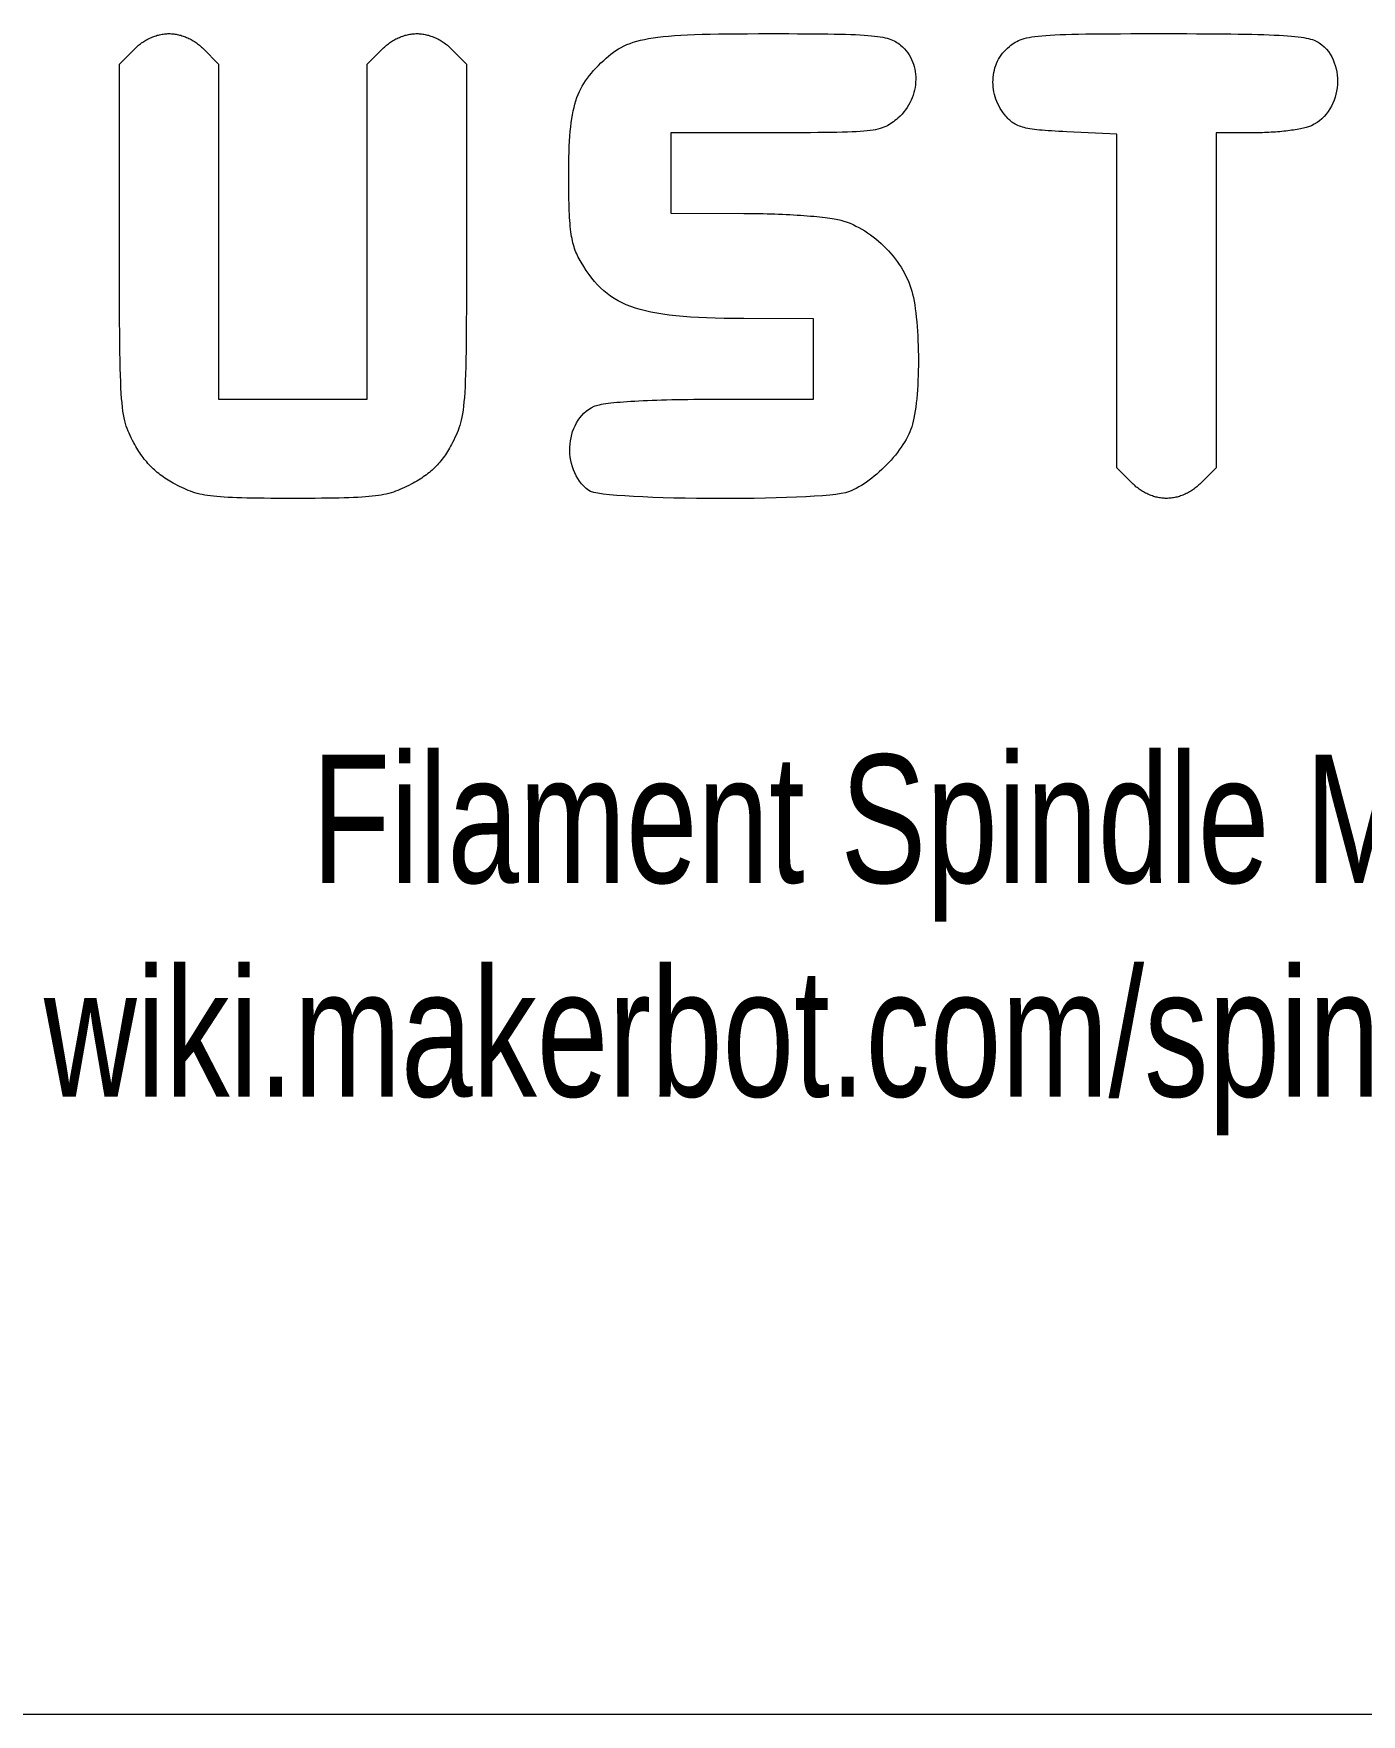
# Model space of a CAD drawing. Header units: millimetres. Extents: x -360 to 325, y -675 to 325.
# Drawn here: x -35.4 to 16.4, y -320 to -254.5 of the extents above; entities that cross this region are included whole.
import ezdxf

# ---------------------------------------------------------------- set-up
doc = ezdxf.new("R2010")
doc.units = ezdxf.units.MM
doc.layers.add('Etch', color=1, linetype='CONTINUOUS', lineweight=0, true_color=0xff0000)
doc.layers.add('Front', color=7, linetype='CONTINUOUS', lineweight=0, true_color=0x000000)
doc.styles.get("Standard").update_dxf_attribs({"font": 'txt', "width": 0.75})

msp = doc.modelspace()

# ---------------------------------------------------------------- linework, layer by layer
at = {"layer": 'Etch'}
for p, q in [((-31.32, -254.955), (-31.281, -254.922)), ((-31.281, -254.922), (-31.242, -254.89)), ((-31.242, -254.89), (-31.202, -254.86)), ((-31.202, -254.86), (-31.162, -254.83)), ((-31.162, -254.83), (-31.121, -254.802)), ((-31.121, -254.802), (-31.079, -254.774)), ((-31.079, -254.774), (-31.037, -254.748)), ((-31.037, -254.748), (-30.995, -254.722)), ((-30.995, -254.722), (-30.952, -254.698)), ((-30.952, -254.698), (-30.908, -254.675)), ((-30.908, -254.675), (-30.864, -254.653)), ((-30.864, -254.653), (-30.82, -254.632)), ((-30.82, -254.632), (-30.776, -254.613)), ((-30.776, -254.613), (-30.731, -254.594)), ((-30.731, -254.594), (-30.686, -254.577)), ((-30.686, -254.577), (-30.641, -254.561)), ((-30.641, -254.561), (-30.596, -254.546)), ((-30.596, -254.546), (-30.55, -254.532)), ((-30.55, -254.532), (-30.505, -254.52)), ((-30.505, -254.52), (-30.459, -254.509)), ((-30.459, -254.509), (-30.413, -254.499)), ((-30.413, -254.499), (-30.367, -254.49)), ((-30.367, -254.49), (-30.321, -254.483)), ((-30.321, -254.483), (-30.275, -254.477)), ((-30.275, -254.477), (-30.229, -254.472)), ((-30.229, -254.472), (-30.183, -254.469)), ((-30.183, -254.469), (-30.138, -254.467)), ((-30.138, -254.467), (-30.092, -254.466)), ((-30.092, -254.466), (-30.046, -254.467)), ((-30.046, -254.467), (-30.001, -254.469)), ((-30.001, -254.469), (-29.955, -254.472)), ((-29.955, -254.472), (-29.909, -254.477)), ((-29.909, -254.477), (-29.863, -254.483)), ((-29.863, -254.483), (-29.817, -254.49)), ((-29.817, -254.49), (-29.771, -254.499)), ((-29.771, -254.499), (-29.725, -254.509)), ((-29.725, -254.509), (-29.679, -254.52)), ((-29.679, -254.52), (-29.634, -254.532)), ((-29.634, -254.532), (-29.588, -254.546)), ((-29.588, -254.546), (-29.543, -254.561)), ((-29.543, -254.561), (-29.497, -254.577)), ((-29.497, -254.577), (-29.453, -254.594)), ((-29.453, -254.594), (-29.408, -254.613)), ((-29.408, -254.613), (-29.363, -254.632)), ((-29.363, -254.632), (-29.319, -254.653)), ((-29.319, -254.653), (-29.276, -254.675)), ((-29.276, -254.675), (-29.232, -254.698)), ((-29.232, -254.698), (-29.189, -254.722)), ((-29.189, -254.722), (-29.147, -254.748)), ((-29.147, -254.748), (-29.105, -254.774)), ((-29.105, -254.774), (-29.063, -254.802)), ((-29.063, -254.802), (-29.022, -254.83)), ((-29.022, -254.83), (-28.982, -254.86)), ((-28.982, -254.86), (-28.942, -254.89)), ((-28.942, -254.89), (-28.902, -254.922)), ((-28.902, -254.922), (-28.864, -254.955)), ((-21.655, -254.955), (-21.616, -254.922)), ((-21.616, -254.922), (-21.577, -254.89)), ((-21.577, -254.89), (-21.537, -254.86)), ((-21.537, -254.86), (-21.497, -254.83)), ((-21.497, -254.83), (-21.456, -254.802)), ((-21.456, -254.802), (-21.414, -254.774)), ((-21.414, -254.774), (-21.372, -254.748)), ((-21.372, -254.748), (-21.33, -254.722)), ((-21.33, -254.722), (-21.287, -254.698)), ((-21.287, -254.698), (-21.243, -254.675)), ((-21.243, -254.675), (-21.199, -254.653)), ((-21.199, -254.653), (-21.155, -254.632)), ((-21.155, -254.632), (-21.111, -254.613)), ((-21.111, -254.613), (-21.066, -254.594)), ((-21.066, -254.594), (-21.021, -254.577)), ((-21.021, -254.577), (-20.976, -254.561)), ((-20.976, -254.561), (-20.931, -254.546)), ((-20.931, -254.546), (-20.885, -254.532)), ((-20.885, -254.532), (-20.84, -254.52)), ((-20.84, -254.52), (-20.794, -254.509)), ((-20.794, -254.509), (-20.748, -254.499)), ((-20.748, -254.499), (-20.702, -254.49)), ((-20.702, -254.49), (-20.656, -254.483)), ((-20.656, -254.483), (-20.61, -254.477)), ((-20.61, -254.477), (-20.564, -254.472)), ((-20.564, -254.472), (-20.518, -254.469)), ((-20.518, -254.469), (-20.473, -254.467)), ((-20.473, -254.467), (-20.427, -254.466)), ((-20.427, -254.466), (-20.381, -254.467)), ((-20.381, -254.467), (-20.336, -254.469)), ((-20.336, -254.469), (-20.29, -254.472)), ((-20.29, -254.472), (-20.244, -254.477)), ((-20.244, -254.477), (-20.198, -254.483)), ((-20.198, -254.483), (-20.152, -254.49)), ((-20.152, -254.49), (-20.106, -254.499)), ((-20.106, -254.499), (-20.06, -254.509)), ((-20.06, -254.509), (-20.014, -254.52)), ((-20.014, -254.52), (-19.969, -254.532)), ((-19.969, -254.532), (-19.923, -254.546)), ((-19.923, -254.546), (-19.878, -254.561)), ((-19.878, -254.561), (-19.832, -254.577)), ((-19.832, -254.577), (-19.788, -254.594)), ((-19.788, -254.594), (-19.743, -254.613)), ((-19.743, -254.613), (-19.698, -254.632)), ((-19.698, -254.632), (-19.654, -254.653)), ((-19.654, -254.653), (-19.611, -254.675)), ((-19.611, -254.675), (-19.567, -254.698)), ((-19.567, -254.698), (-19.524, -254.722)), ((-19.524, -254.722), (-19.482, -254.748)), ((-19.482, -254.748), (-19.44, -254.774)), ((-19.44, -254.774), (-19.398, -254.802)), ((-19.398, -254.802), (-19.357, -254.83)), ((-19.357, -254.83), (-19.317, -254.86)), ((-19.317, -254.86), (-19.277, -254.89)), ((-19.277, -254.89), (-19.237, -254.922)), ((-19.237, -254.922), (-19.199, -254.955)), ((-12.348, -254.945), (-12.234, -254.893)), ((-12.234, -254.893), (-12.113, -254.846)), ((-12.113, -254.846), (-11.985, -254.801)), ((-11.985, -254.801), (-11.85, -254.76)), ((-11.85, -254.76), (-11.706, -254.723)), ((-11.706, -254.723), (-11.552, -254.689)), ((-11.552, -254.689), (-11.388, -254.658)), ((-11.388, -254.658), (-11.212, -254.629)), ((-11.212, -254.629), (-11.025, -254.604)), ((-11.025, -254.604), (-10.824, -254.581)), ((-10.824, -254.581), (-10.61, -254.561)), ((-10.61, -254.561), (-10.382, -254.543)), ((-10.382, -254.543), (-10.138, -254.527)), ((-10.138, -254.527), (-9.877, -254.514)), ((-9.877, -254.514), (-9.6, -254.502)), ((-9.6, -254.502), (-9.304, -254.493)), ((-9.304, -254.493), (-8.99, -254.485)), ((-8.99, -254.485), (-8.657, -254.478)), ((-8.657, -254.478), (-8.303, -254.474)), ((-8.303, -254.474), (-7.927, -254.47)), ((-7.927, -254.47), (-7.53, -254.468)), ((-7.53, -254.468), (-7.109, -254.466)), ((-7.109, -254.466), (-6.665, -254.466)), ((-6.665, -254.466), (-6.281, -254.466)), ((-6.281, -254.466), (-5.918, -254.467)), ((-5.918, -254.467), (-5.576, -254.468)), ((-5.576, -254.468), (-5.255, -254.469)), ((-5.255, -254.469), (-4.952, -254.471)), ((-4.952, -254.471), (-4.669, -254.473)), ((-4.669, -254.473), (-4.403, -254.477)), ((-4.403, -254.477), (-4.154, -254.481)), ((-4.154, -254.481), (-3.922, -254.485)), ((-3.922, -254.485), (-3.706, -254.491)), ((-3.706, -254.491), (-3.505, -254.497)), ((-3.505, -254.497), (-3.319, -254.505)), ((-3.319, -254.505), (-3.146, -254.513)), ((-3.146, -254.513), (-2.986, -254.523)), ((-2.986, -254.523), (-2.838, -254.534)), ((-2.838, -254.534), (-2.702, -254.546)), ((-2.702, -254.546), (-2.576, -254.559)), ((-2.576, -254.559), (-2.461, -254.574)), ((-2.461, -254.574), (-2.355, -254.59)), ((-2.355, -254.59), (-2.258, -254.608)), ((-2.258, -254.608), (-2.169, -254.627)), ((-2.169, -254.627), (-2.087, -254.648)), ((-2.087, -254.648), (-2.012, -254.67)), ((-2.012, -254.67), (-1.942, -254.695)), ((-1.942, -254.695), (-1.878, -254.721)), ((-1.878, -254.721), (-1.818, -254.748)), ((-1.818, -254.748), (-1.761, -254.778)), ((-1.761, -254.778), (-1.708, -254.81)), ((-1.708, -254.81), (-1.657, -254.844)), ((-1.657, -254.844), (-1.607, -254.88)), ((-1.607, -254.88), (-1.559, -254.918)), ((-1.559, -254.918), (-1.481, -254.985)), ((2.681, -254.967), (2.739, -254.922)), ((2.739, -254.922), (2.795, -254.881)), ((2.795, -254.881), (2.853, -254.842)), ((2.853, -254.842), (2.912, -254.805)), ((2.912, -254.805), (2.973, -254.771)), ((2.973, -254.771), (3.037, -254.739)), ((3.037, -254.739), (3.107, -254.71)), ((3.107, -254.71), (3.181, -254.682)), ((3.181, -254.682), (3.263, -254.657)), ((3.263, -254.657), (3.352, -254.634)), ((3.352, -254.634), (3.449, -254.613)), ((3.449, -254.613), (3.556, -254.593)), ((3.556, -254.593), (3.674, -254.576)), ((3.674, -254.576), (3.804, -254.56)), ((3.804, -254.56), (3.946, -254.546)), ((3.946, -254.546), (4.102, -254.533)), ((4.102, -254.533), (4.272, -254.521)), ((4.272, -254.521), (4.459, -254.511)), ((4.459, -254.511), (4.662, -254.503)), ((4.662, -254.503), (4.884, -254.495)), ((4.884, -254.495), (5.124, -254.489)), ((5.124, -254.489), (5.384, -254.483)), ((5.384, -254.483), (5.665, -254.479)), ((5.665, -254.479), (5.967, -254.475)), ((5.967, -254.475), (6.293, -254.472)), ((6.293, -254.472), (6.643, -254.47)), ((6.643, -254.47), (7.018, -254.468)), ((7.018, -254.468), (7.419, -254.467)), ((7.419, -254.467), (7.847, -254.466)), ((7.847, -254.466), (8.303, -254.466)), ((8.303, -254.466), (8.789, -254.466)), ((8.789, -254.466), (9.207, -254.466)), ((9.207, -254.466), (9.606, -254.467)), ((9.606, -254.467), (9.985, -254.468)), ((9.985, -254.468), (10.346, -254.47)), ((10.346, -254.47), (10.687, -254.472)), ((10.687, -254.472), (11.011, -254.475)), ((11.011, -254.475), (11.317, -254.478)), ((11.317, -254.478), (11.606, -254.482)), ((11.606, -254.482), (11.879, -254.487)), ((11.879, -254.487), (12.136, -254.492)), ((12.136, -254.492), (12.377, -254.498)), ((12.377, -254.498), (12.604, -254.505)), ((12.604, -254.505), (12.816, -254.513)), ((12.816, -254.513), (13.014, -254.522)), ((13.014, -254.522), (13.199, -254.531)), ((13.199, -254.531), (13.371, -254.541)), ((13.371, -254.541), (13.531, -254.552)), ((13.531, -254.552), (13.679, -254.565)), ((13.679, -254.565), (13.816, -254.578)), ((13.816, -254.578), (13.942, -254.592)), ((13.942, -254.592), (14.058, -254.607)), ((14.058, -254.607), (14.164, -254.623)), ((14.164, -254.623), (14.261, -254.641)), ((14.261, -254.641), (14.349, -254.659)), ((14.349, -254.659), (14.43, -254.679)), ((14.43, -254.679), (14.502, -254.699)), ((14.502, -254.699), (14.568, -254.722)), ((14.568, -254.722), (14.627, -254.745)), ((14.627, -254.745), (14.679, -254.77)), ((14.679, -254.77), (14.727, -254.795)), ((14.727, -254.795), (14.769, -254.823)), ((14.769, -254.823), (14.869, -254.899)), ((14.869, -254.899), (14.962, -254.983)), ((-32.025, -255.652), (-31.432, -255.059)), ((-31.432, -255.059), (-31.395, -255.023)), ((-31.395, -255.023), (-31.358, -254.989)), ((-31.358, -254.989), (-31.32, -254.955)), ((-28.864, -254.955), (-28.826, -254.989)), ((-28.826, -254.989), (-28.789, -255.023)), ((-28.789, -255.023), (-28.752, -255.059)), ((-28.752, -255.059), (-28.159, -255.652)), ((-22.36, -255.652), (-21.767, -255.059)), ((-21.767, -255.059), (-21.73, -255.023)), ((-21.73, -255.023), (-21.693, -254.989)), ((-21.693, -254.989), (-21.655, -254.955)), ((-19.199, -254.955), (-19.161, -254.989)), ((-19.161, -254.989), (-19.124, -255.023)), ((-19.124, -255.023), (-19.087, -255.059)), ((-19.087, -255.059), (-18.494, -255.652)), ((-13.247, -255.61), (-13.141, -255.509)), ((-13.141, -255.509), (-13.046, -255.423)), ((-13.046, -255.423), (-12.951, -255.341)), ((-12.951, -255.341), (-12.857, -255.264)), ((-12.857, -255.264), (-12.761, -255.192)), ((-12.761, -255.192), (-12.663, -255.124)), ((-12.663, -255.124), (-12.562, -255.06)), ((-12.562, -255.06), (-12.457, -255.001)), ((-12.457, -255.001), (-12.348, -254.945)), ((-1.481, -254.985), (-1.409, -255.057)), ((-1.409, -255.057), (-1.343, -255.132)), ((-1.343, -255.132), (-1.282, -255.211)), ((-1.282, -255.211), (-1.227, -255.294)), ((-1.227, -255.294), (-1.177, -255.38)), ((-1.177, -255.38), (-1.132, -255.469)), ((-1.132, -255.469), (-1.093, -255.561)), ((-1.093, -255.561), (-1.06, -255.655)), ((2.181, -255.629), (2.219, -255.545)), ((2.219, -255.545), (2.261, -255.463)), ((2.261, -255.463), (2.308, -255.383)), ((2.308, -255.383), (2.359, -255.306)), ((2.359, -255.306), (2.415, -255.232)), ((2.415, -255.232), (2.475, -255.161)), ((2.475, -255.161), (2.539, -255.092)), ((2.539, -255.092), (2.608, -255.028)), ((2.608, -255.028), (2.681, -254.967)), ((14.962, -254.983), (15.047, -255.073)), ((15.047, -255.073), (15.124, -255.168)), ((15.124, -255.168), (15.193, -255.269)), ((15.193, -255.269), (15.255, -255.375)), ((15.255, -255.375), (15.309, -255.485)), ((15.309, -255.485), (15.355, -255.599)), ((-32.025, -262.511), (-32.025, -255.652)), ((-28.159, -255.652), (-28.159, -262.187)), ((-22.36, -262.187), (-22.36, -255.652)), ((-18.494, -255.652), (-18.494, -262.498)), ((-13.847, -256.304), (-13.776, -256.203)), ((-13.776, -256.203), (-13.701, -256.103)), ((-13.701, -256.103), (-13.62, -256.005)), ((-13.62, -256.005), (-13.535, -255.906)), ((-13.535, -255.906), (-13.444, -255.808)), ((-13.444, -255.808), (-13.348, -255.71)), ((-13.348, -255.71), (-13.247, -255.61)), ((-1.06, -255.655), (-1.031, -255.751)), ((-1.031, -255.751), (-1.008, -255.849)), ((-1.008, -255.849), (-0.991, -255.949)), ((-0.991, -255.949), (-0.979, -256.05)), ((-0.979, -256.05), (-0.972, -256.152)), ((-0.972, -256.152), (-0.971, -256.254)), ((2.043, -256.263), (2.049, -256.169)), ((2.049, -256.169), (2.06, -256.076)), ((2.06, -256.076), (2.075, -255.984)), ((2.075, -255.984), (2.095, -255.893)), ((2.095, -255.893), (2.119, -255.803)), ((2.119, -255.803), (2.148, -255.715)), ((2.148, -255.715), (2.181, -255.629)), ((15.355, -255.599), (15.394, -255.715)), ((15.394, -255.715), (15.426, -255.835)), ((15.426, -255.835), (15.45, -255.957)), ((15.45, -255.957), (15.467, -256.08)), ((15.467, -256.08), (15.477, -256.205)), ((15.477, -256.205), (15.479, -256.33)), ((-14.183, -256.961), (-14.137, -256.843)), ((-14.137, -256.843), (-14.087, -256.729)), ((-14.087, -256.729), (-14.034, -256.618)), ((-14.034, -256.618), (-13.976, -256.511)), ((-13.976, -256.511), (-13.914, -256.406)), ((-13.914, -256.406), (-13.847, -256.304)), ((-1.074, -256.868), (-1.109, -256.968)), ((-1.043, -256.767), (-1.074, -256.868)), ((-1.018, -256.666), (-1.043, -256.767)), ((-0.998, -256.563), (-1.018, -256.666)), ((-0.984, -256.46), (-0.998, -256.563)), ((-0.974, -256.357), (-0.984, -256.46)), ((-0.971, -256.254), (-0.974, -256.357)), ((2.041, -256.358), (2.043, -256.263)), ((2.044, -256.453), (2.041, -256.358)), ((2.051, -256.548), (2.044, -256.453)), ((2.063, -256.644), (2.051, -256.548)), ((2.08, -256.739), (2.063, -256.644)), ((2.102, -256.834), (2.08, -256.739)), ((2.127, -256.928), (2.102, -256.834)), ((15.417, -256.828), (15.384, -256.949)), ((15.443, -256.705), (15.417, -256.828)), ((15.462, -256.581), (15.443, -256.705)), ((15.474, -256.456), (15.462, -256.581)), ((15.479, -256.33), (15.474, -256.456)), ((-14.359, -257.629), (-14.33, -257.483)), ((-14.33, -257.483), (-14.299, -257.345)), ((-14.299, -257.345), (-14.263, -257.212)), ((-14.263, -257.212), (-14.225, -257.084)), ((-14.225, -257.084), (-14.183, -256.961)), ((-1.434, -257.522), (-1.506, -257.605)), ((-1.366, -257.436), (-1.434, -257.522)), ((-1.305, -257.347), (-1.366, -257.436)), ((-1.248, -257.256), (-1.305, -257.347)), ((-1.196, -257.162), (-1.248, -257.256)), ((-1.15, -257.066), (-1.196, -257.162)), ((-1.109, -256.968), (-1.15, -257.066)), ((2.158, -257.022), (2.127, -256.928)), ((2.193, -257.114), (2.158, -257.022)), ((2.233, -257.205), (2.193, -257.114)), ((2.278, -257.295), (2.233, -257.205)), ((2.327, -257.384), (2.278, -257.295)), ((2.381, -257.471), (2.327, -257.384)), ((2.44, -257.555), (2.381, -257.471)), ((15.116, -257.506), (15.042, -257.604)), ((15.183, -257.402), (15.116, -257.506)), ((15.244, -257.294), (15.183, -257.402)), ((15.297, -257.182), (15.244, -257.294)), ((15.344, -257.067), (15.297, -257.182)), ((15.384, -256.949), (15.344, -257.067)), ((-14.444, -258.281), (-14.427, -258.106)), ((-14.427, -258.106), (-14.407, -257.939)), ((-14.407, -257.939), (-14.384, -257.78)), ((-14.384, -257.78), (-14.359, -257.629)), ((-2.444, -258.192), (-2.536, -258.212)), ((-2.359, -258.17), (-2.444, -258.192)), ((-2.281, -258.146), (-2.359, -258.17)), ((-2.209, -258.119), (-2.281, -258.146)), ((-2.141, -258.09), (-2.209, -258.119)), ((-2.077, -258.059), (-2.141, -258.09)), ((-2.016, -258.024), (-2.077, -258.059)), ((-1.958, -257.988), (-2.016, -258.024)), ((-1.9, -257.948), (-1.958, -257.988)), ((-1.843, -257.905), (-1.9, -257.948)), ((-1.786, -257.86), (-1.843, -257.905)), ((-1.727, -257.811), (-1.786, -257.86)), ((-1.666, -257.759), (-1.727, -257.811)), ((-1.583, -257.684), (-1.666, -257.759)), ((-1.506, -257.605), (-1.583, -257.684)), ((2.504, -257.638), (2.44, -257.555)), ((2.542, -257.684), (2.504, -257.638)), ((2.581, -257.729), (2.542, -257.684)), ((2.619, -257.77), (2.581, -257.729)), ((2.658, -257.81), (2.619, -257.77)), ((2.697, -257.847), (2.658, -257.81)), ((2.737, -257.882), (2.697, -257.847)), ((2.779, -257.915), (2.737, -257.882)), ((2.822, -257.946), (2.779, -257.915)), ((2.866, -257.975), (2.822, -257.946)), ((2.913, -258.002), (2.866, -257.975)), ((2.963, -258.027), (2.913, -258.002)), ((3.015, -258.051), (2.963, -258.027)), ((3.07, -258.073), (3.015, -258.051)), ((3.129, -258.094), (3.07, -258.073)), ((3.191, -258.113), (3.129, -258.094)), ((3.257, -258.131), (3.191, -258.113)), ((3.327, -258.148), (3.257, -258.131)), ((3.402, -258.163), (3.327, -258.148)), ((3.481, -258.178), (3.402, -258.163)), ((3.566, -258.191), (3.481, -258.178)), ((3.656, -258.204), (3.566, -258.191)), ((3.752, -258.215), (3.656, -258.204)), ((13.966, -258.193), (13.901, -258.204)), ((14.03, -258.181), (13.966, -258.193)), ((14.09, -258.168), (14.03, -258.181)), ((14.148, -258.155), (14.09, -258.168)), ((14.202, -258.142), (14.148, -258.155)), ((14.254, -258.129), (14.202, -258.142)), ((14.302, -258.116), (14.254, -258.129)), ((14.347, -258.102), (14.302, -258.116)), ((14.389, -258.088), (14.347, -258.102)), ((14.426, -258.073), (14.389, -258.088)), ((14.46, -258.059), (14.426, -258.073)), ((14.573, -258.002), (14.46, -258.059)), ((14.68, -257.936), (14.573, -258.002)), ((14.78, -257.863), (14.68, -257.936)), ((14.874, -257.783), (14.78, -257.863)), ((14.961, -257.697), (14.874, -257.783)), ((15.042, -257.604), (14.961, -257.697)), ((-14.49, -259.069), (-14.482, -258.858)), ((-14.482, -258.858), (-14.471, -258.656)), ((-14.471, -258.656), (-14.459, -258.464)), ((-14.459, -258.464), (-14.444, -258.281)), ((-6.426, -258.332), (-10.52, -258.332)), ((-10.52, -258.332), (-10.52, -259.903)), ((-6.055, -258.332), (-6.426, -258.332)), ((-5.706, -258.332), (-6.055, -258.332)), ((-5.38, -258.331), (-5.706, -258.332)), ((-5.074, -258.33), (-5.38, -258.331)), ((-4.789, -258.328), (-5.074, -258.33)), ((-4.523, -258.326), (-4.789, -258.328)), ((-4.276, -258.323), (-4.523, -258.326)), ((-4.047, -258.319), (-4.276, -258.323)), ((-3.834, -258.315), (-4.047, -258.319)), ((-3.638, -258.309), (-3.834, -258.315)), ((-3.456, -258.302), (-3.638, -258.309)), ((-3.289, -258.294), (-3.456, -258.302)), ((-3.135, -258.284), (-3.289, -258.294)), ((-2.993, -258.273), (-3.135, -258.284)), ((-2.864, -258.26), (-2.993, -258.273)), ((-2.745, -258.246), (-2.864, -258.26)), ((-2.636, -258.23), (-2.745, -258.246)), ((-2.536, -258.212), (-2.636, -258.23)), ((3.854, -258.226), (3.752, -258.215)), ((3.962, -258.236), (3.854, -258.226)), ((4.077, -258.246), (3.962, -258.236)), ((4.198, -258.255), (4.077, -258.246)), ((4.327, -258.263), (4.198, -258.255)), ((4.463, -258.271), (4.327, -258.263)), ((4.607, -258.279), (4.463, -258.271)), ((4.76, -258.287), (4.607, -258.279)), ((4.92, -258.294), (4.76, -258.287)), ((6.877, -258.383), (4.92, -258.294)), ((6.877, -264.892), (6.877, -258.383)), ((12.302, -258.332), (10.743, -258.332)), ((10.743, -258.332), (10.743, -264.867)), ((12.385, -258.332), (12.302, -258.332)), ((12.469, -258.33), (12.385, -258.332)), ((12.554, -258.329), (12.469, -258.33)), ((12.638, -258.326), (12.554, -258.329)), ((12.723, -258.323), (12.638, -258.326)), ((12.807, -258.319), (12.723, -258.323)), ((12.892, -258.314), (12.807, -258.319)), ((12.976, -258.309), (12.892, -258.314)), ((13.059, -258.303), (12.976, -258.309)), ((13.142, -258.297), (13.059, -258.303)), ((13.224, -258.29), (13.142, -258.297)), ((13.305, -258.282), (13.224, -258.29)), ((13.385, -258.274), (13.305, -258.282)), ((13.464, -258.266), (13.385, -258.274)), ((13.541, -258.257), (13.464, -258.266)), ((13.617, -258.247), (13.541, -258.257)), ((13.691, -258.237), (13.617, -258.247)), ((13.763, -258.226), (13.691, -258.237)), ((13.833, -258.216), (13.763, -258.226)), ((13.901, -258.204), (13.833, -258.216)), ((-14.5, -259.524), (-14.496, -259.291)), ((-14.496, -259.291), (-14.49, -259.069)), ((-14.504, -260.023), (-14.503, -259.768)), ((-14.504, -260.222), (-14.504, -260.023)), ((-14.503, -259.768), (-14.5, -259.524)), ((-10.52, -259.903), (-10.52, -261.473)), ((-14.503, -260.412), (-14.504, -260.222)), ((-14.502, -260.593), (-14.503, -260.412)), ((-14.5, -260.766), (-14.502, -260.593)), ((-14.497, -260.93), (-14.5, -260.766)), ((-14.494, -261.086), (-14.497, -260.93)), ((-14.49, -261.234), (-14.494, -261.086)), ((-14.485, -261.376), (-14.49, -261.234)), ((-14.479, -261.51), (-14.485, -261.376)), ((-10.52, -261.473), (-7.681, -261.474)), ((-7.681, -261.474), (-7.53, -261.475)), ((-7.53, -261.475), (-7.377, -261.476)), ((-7.377, -261.476), (-7.225, -261.478)), ((-7.225, -261.478), (-7.072, -261.48)), ((-7.072, -261.48), (-6.92, -261.484)), ((-14.472, -261.638), (-14.479, -261.51)), ((-14.464, -261.759), (-14.472, -261.638)), ((-14.455, -261.874), (-14.464, -261.759)), ((-14.445, -261.984), (-14.455, -261.874)), ((-14.434, -262.089), (-14.445, -261.984)), ((-14.422, -262.189), (-14.434, -262.089)), ((-6.92, -261.484), (-6.768, -261.488)), ((-6.768, -261.488), (-6.616, -261.492)), ((-6.616, -261.492), (-6.466, -261.497)), ((-6.466, -261.497), (-6.317, -261.503)), ((-6.317, -261.503), (-6.169, -261.509)), ((-6.169, -261.509), (-6.023, -261.516)), ((-6.023, -261.516), (-5.879, -261.523)), ((-5.879, -261.523), (-5.738, -261.531)), ((-5.738, -261.531), (-5.599, -261.54)), ((-5.599, -261.54), (-5.462, -261.549)), ((-5.462, -261.549), (-5.329, -261.558)), ((-5.329, -261.558), (-5.2, -261.568)), ((-5.2, -261.568), (-5.073, -261.578)), ((-5.073, -261.578), (-4.951, -261.589)), ((-4.951, -261.589), (-4.833, -261.6)), ((-4.833, -261.6), (-4.72, -261.611)), ((-4.72, -261.611), (-4.611, -261.623)), ((-4.611, -261.623), (-4.507, -261.635)), ((-4.507, -261.635), (-4.408, -261.647)), ((-4.408, -261.647), (-4.315, -261.66)), ((-4.315, -261.66), (-4.228, -261.673)), ((-4.228, -261.673), (-4.146, -261.686)), ((-4.146, -261.686), (-4.071, -261.699)), ((-4.071, -261.699), (-4.003, -261.713)), ((-4.003, -261.713), (-3.941, -261.727)), ((-3.941, -261.727), (-3.887, -261.741)), ((-3.887, -261.741), (-3.769, -261.776)), ((-3.769, -261.776), (-3.651, -261.817)), ((-3.651, -261.817), (-3.534, -261.863)), ((-3.534, -261.863), (-3.417, -261.914)), ((-3.417, -261.914), (-3.301, -261.969)), ((-3.301, -261.969), (-3.186, -262.029)), ((-3.186, -262.029), (-3.072, -262.093)), ((-3.072, -262.093), (-2.959, -262.162)), ((-32.025, -263.139), (-32.025, -262.511)), ((-28.159, -262.187), (-28.159, -268.722)), ((-22.36, -268.722), (-22.36, -262.187)), ((-18.494, -262.498), (-18.494, -263.119)), ((-14.408, -262.284), (-14.422, -262.189)), ((-14.393, -262.374), (-14.408, -262.284)), ((-14.377, -262.461), (-14.393, -262.374)), ((-14.36, -262.544), (-14.377, -262.461)), ((-14.341, -262.624), (-14.36, -262.544)), ((-14.32, -262.701), (-14.341, -262.624)), ((-14.298, -262.775), (-14.32, -262.701)), ((-14.275, -262.847), (-14.298, -262.775)), ((-2.959, -262.162), (-2.848, -262.234)), ((-2.848, -262.234), (-2.739, -262.311)), ((-2.739, -262.311), (-2.631, -262.391)), ((-2.631, -262.391), (-2.526, -262.474)), ((-2.526, -262.474), (-2.422, -262.561)), ((-2.422, -262.561), (-2.321, -262.651)), ((-2.321, -262.651), (-2.222, -262.744)), ((-2.222, -262.744), (-2.126, -262.84)), ((-32.025, -263.728), (-32.025, -263.139)), ((-18.494, -263.119), (-18.494, -263.702)), ((-14.249, -262.917), (-14.275, -262.847)), ((-14.223, -262.986), (-14.249, -262.917)), ((-14.194, -263.053), (-14.223, -262.986)), ((-14.164, -263.119), (-14.194, -263.053)), ((-14.132, -263.185), (-14.164, -263.119)), ((-14.098, -263.25), (-14.132, -263.185)), ((-14.062, -263.315), (-14.098, -263.25)), ((-14.024, -263.381), (-14.062, -263.315)), ((-13.922, -263.548), (-14.024, -263.381)), ((-2.126, -262.84), (-2.033, -262.939)), ((-2.033, -262.939), (-1.943, -263.04)), ((-1.943, -263.04), (-1.856, -263.144)), ((-1.856, -263.144), (-1.773, -263.249)), ((-1.773, -263.249), (-1.693, -263.357)), ((-1.693, -263.357), (-1.616, -263.466)), ((-32.024, -264.279), (-32.025, -263.728)), ((-18.494, -263.702), (-18.495, -264.249)), ((-13.819, -263.706), (-13.922, -263.548)), ((-13.714, -263.857), (-13.819, -263.706)), ((-13.607, -264), (-13.714, -263.857)), ((-13.496, -264.135), (-13.607, -264)), ((-1.616, -263.466), (-1.544, -263.577)), ((-1.544, -263.577), (-1.475, -263.69)), ((-1.475, -263.69), (-1.411, -263.804)), ((-1.411, -263.804), (-1.351, -263.919)), ((-1.351, -263.919), (-1.296, -264.035)), ((-1.296, -264.035), (-1.245, -264.151)), ((-32.023, -264.794), (-32.024, -264.279)), ((-18.495, -264.249), (-18.496, -264.759)), ((-13.381, -264.263), (-13.496, -264.135)), ((-13.262, -264.383), (-13.381, -264.263)), ((-13.138, -264.496), (-13.262, -264.383)), ((-13.008, -264.602), (-13.138, -264.496)), ((-12.873, -264.702), (-13.008, -264.602)), ((-12.731, -264.795), (-12.873, -264.702)), ((-1.245, -264.151), (-1.199, -264.269)), ((-1.199, -264.269), (-1.159, -264.387)), ((-1.159, -264.387), (-1.123, -264.505)), ((-1.123, -264.505), (-1.092, -264.625)), ((-1.092, -264.625), (-1.063, -264.755)), ((-1.063, -264.755), (-1.036, -264.893)), ((-32.022, -265.274), (-32.023, -264.794)), ((-32.02, -265.721), (-32.022, -265.274)), ((-18.497, -265.236), (-18.499, -265.68)), ((-18.496, -264.759), (-18.497, -265.236)), ((-12.582, -264.882), (-12.731, -264.795)), ((-12.426, -264.962), (-12.582, -264.882)), ((-12.261, -265.037), (-12.426, -264.962)), ((-12.088, -265.106), (-12.261, -265.037)), ((-11.905, -265.169), (-12.088, -265.106)), ((-11.713, -265.226), (-11.905, -265.169)), ((-11.51, -265.279), (-11.713, -265.226)), ((-11.296, -265.327), (-11.51, -265.279)), ((-11.071, -265.369), (-11.296, -265.327)), ((-10.834, -265.407), (-11.071, -265.369)), ((-10.584, -265.441), (-10.834, -265.407)), ((-1.036, -264.893), (-1.011, -265.041)), ((-1.011, -265.041), (-0.988, -265.196)), ((-0.988, -265.196), (-0.967, -265.358)), ((-0.967, -265.358), (-0.948, -265.526)), ((6.877, -271.402), (6.877, -264.892)), ((10.743, -264.867), (10.743, -271.402)), ((-32.017, -266.136), (-32.02, -265.721)), ((-18.499, -265.68), (-18.502, -266.093)), ((-10.321, -265.47), (-10.584, -265.441)), ((-10.045, -265.496), (-10.321, -265.47)), ((-9.754, -265.517), (-10.045, -265.496)), ((-9.449, -265.535), (-9.754, -265.517)), ((-9.128, -265.549), (-9.449, -265.535)), ((-8.791, -265.56), (-9.128, -265.549)), ((-8.438, -265.568), (-8.791, -265.56)), ((-8.069, -265.573), (-8.438, -265.568)), ((-7.681, -265.575), (-8.069, -265.573)), ((-4.963, -265.581), (-7.681, -265.575)), ((-4.963, -267.151), (-4.963, -265.581)), ((-0.948, -265.526), (-0.931, -265.701)), ((-0.931, -265.701), (-0.916, -265.88)), ((-0.916, -265.88), (-0.903, -266.063)), ((-0.903, -266.063), (-0.892, -266.25)), ((-32.013, -266.521), (-32.017, -266.136)), ((-32.009, -266.877), (-32.013, -266.521)), ((-18.506, -266.476), (-18.51, -266.832)), ((-18.502, -266.093), (-18.506, -266.476)), ((-0.892, -266.25), (-0.883, -266.44)), ((-0.883, -266.44), (-0.876, -266.633)), ((-0.876, -266.633), (-0.871, -266.826)), ((-32.003, -267.206), (-32.009, -266.877)), ((-31.997, -267.509), (-32.003, -267.206)), ((-18.516, -267.16), (-18.523, -267.463)), ((-18.51, -266.832), (-18.516, -267.16)), ((-4.963, -268.722), (-4.963, -267.151)), ((-0.871, -266.826), (-0.868, -267.021)), ((-0.868, -267.021), (-0.867, -267.216)), ((-0.867, -267.216), (-0.868, -267.411)), ((-31.989, -267.787), (-31.997, -267.509)), ((-31.98, -268.043), (-31.989, -267.787)), ((-18.539, -267.999), (-18.55, -268.234)), ((-18.53, -267.742), (-18.539, -267.999)), ((-18.523, -267.463), (-18.53, -267.742)), ((-0.883, -267.984), (-0.892, -268.17)), ((-0.876, -267.795), (-0.883, -267.984)), ((-0.871, -267.604), (-0.876, -267.795)), ((-0.868, -267.411), (-0.871, -267.604)), ((-31.969, -268.278), (-31.98, -268.043)), ((-31.957, -268.492), (-31.969, -268.278)), ((-31.943, -268.688), (-31.957, -268.492)), ((-31.928, -268.867), (-31.943, -268.688)), ((-18.576, -268.648), (-18.591, -268.829)), ((-18.562, -268.45), (-18.576, -268.648)), ((-18.55, -268.234), (-18.562, -268.45)), ((-0.916, -268.529), (-0.931, -268.701)), ((-0.903, -268.352), (-0.916, -268.529)), ((-0.892, -268.17), (-0.903, -268.352)), ((-31.91, -269.031), (-31.928, -268.867)), ((-31.891, -269.181), (-31.91, -269.031)), ((-31.87, -269.318), (-31.891, -269.181)), ((-31.846, -269.444), (-31.87, -269.318)), ((-28.159, -268.722), (-25.259, -268.722)), ((-25.259, -268.722), (-22.36, -268.722)), ((-18.648, -269.286), (-18.671, -269.415)), ((-18.627, -269.147), (-18.648, -269.286)), ((-18.608, -268.995), (-18.627, -269.147)), ((-18.591, -268.829), (-18.608, -268.995)), ((-13.996, -269.352), (-13.913, -269.266)), ((-13.913, -269.266), (-13.824, -269.188)), ((-13.824, -269.188), (-13.728, -269.116)), ((-13.728, -269.116), (-13.626, -269.052)), ((-13.626, -269.052), (-13.517, -268.997)), ((-13.517, -268.997), (-13.477, -268.981)), ((-13.477, -268.981), (-13.428, -268.965)), ((-13.428, -268.965), (-13.371, -268.949)), ((-13.371, -268.949), (-13.306, -268.934)), ((-13.306, -268.934), (-13.232, -268.92)), ((-13.232, -268.92), (-13.151, -268.906)), ((-13.151, -268.906), (-13.062, -268.892)), ((-13.062, -268.892), (-12.965, -268.879)), ((-12.965, -268.879), (-12.861, -268.866)), ((-12.861, -268.866), (-12.749, -268.854)), ((-12.749, -268.854), (-12.63, -268.842)), ((-12.63, -268.842), (-12.504, -268.831)), ((-12.504, -268.831), (-12.371, -268.82)), ((-12.371, -268.82), (-12.231, -268.81)), ((-12.231, -268.81), (-12.085, -268.8)), ((-12.085, -268.8), (-11.932, -268.791)), ((-11.932, -268.791), (-11.772, -268.782)), ((-11.772, -268.782), (-11.606, -268.774)), ((-11.606, -268.774), (-11.434, -268.767)), ((-11.434, -268.767), (-11.256, -268.76)), ((-11.256, -268.76), (-11.072, -268.753)), ((-11.072, -268.753), (-10.883, -268.747)), ((-10.883, -268.747), (-10.687, -268.742)), ((-10.687, -268.742), (-10.487, -268.737)), ((-10.487, -268.737), (-10.28, -268.733)), ((-10.28, -268.733), (-10.069, -268.73)), ((-10.069, -268.73), (-9.853, -268.727)), ((-9.853, -268.727), (-9.631, -268.725)), ((-9.631, -268.725), (-9.405, -268.723)), ((-9.405, -268.723), (-9.174, -268.722)), ((-9.174, -268.722), (-8.938, -268.722)), ((-8.938, -268.722), (-4.963, -268.722)), ((-1.013, -269.322), (-1.039, -269.457)), ((-0.99, -269.178), (-1.013, -269.322)), ((-0.968, -269.026), (-0.99, -269.178)), ((-0.949, -268.867), (-0.968, -269.026)), ((-0.931, -268.701), (-0.949, -268.867)), ((-31.82, -269.56), (-31.846, -269.444)), ((-31.792, -269.669), (-31.82, -269.56)), ((-31.761, -269.771), (-31.792, -269.669)), ((-31.728, -269.867), (-31.761, -269.771)), ((-31.692, -269.961), (-31.728, -269.867)), ((-31.653, -270.051), (-31.692, -269.961)), ((-18.821, -269.943), (-18.858, -270.035)), ((-18.786, -269.848), (-18.821, -269.943)), ((-18.753, -269.749), (-18.786, -269.848)), ((-18.724, -269.644), (-18.753, -269.749)), ((-18.696, -269.534), (-18.724, -269.644)), ((-18.671, -269.415), (-18.696, -269.534)), ((-14.387, -270.099), (-14.352, -269.98)), ((-14.352, -269.98), (-14.309, -269.865)), ((-14.309, -269.865), (-14.26, -269.753)), ((-14.26, -269.753), (-14.204, -269.645)), ((-14.204, -269.645), (-14.141, -269.542)), ((-14.141, -269.542), (-14.072, -269.444)), ((-14.072, -269.444), (-13.996, -269.352)), ((-1.2, -269.989), (-1.245, -270.088)), ((-1.16, -269.891), (-1.2, -269.989)), ((-1.125, -269.794), (-1.16, -269.891)), ((-1.096, -269.699), (-1.125, -269.794)), ((-1.066, -269.583), (-1.096, -269.699)), ((-1.039, -269.457), (-1.066, -269.583)), ((-31.612, -270.142), (-31.653, -270.051)), ((-31.567, -270.233), (-31.612, -270.142)), ((-31.519, -270.326), (-31.567, -270.233)), ((-31.469, -270.423), (-31.519, -270.326)), ((-31.431, -270.492), (-31.469, -270.423)), ((-31.393, -270.56), (-31.431, -270.492)), ((-31.354, -270.626), (-31.393, -270.56)), ((-31.315, -270.691), (-31.354, -270.626)), ((-19.152, -270.624), (-19.192, -270.692)), ((-19.113, -270.555), (-19.152, -270.624)), ((-19.075, -270.484), (-19.113, -270.555)), ((-19.038, -270.412), (-19.075, -270.484)), ((-18.988, -270.314), (-19.038, -270.412)), ((-18.942, -270.22), (-18.988, -270.314)), ((-18.899, -270.127), (-18.942, -270.22)), ((-18.858, -270.035), (-18.899, -270.127)), ((-14.462, -270.724), (-14.461, -270.597)), ((-14.461, -270.597), (-14.453, -270.47)), ((-14.453, -270.47), (-14.438, -270.345)), ((-14.438, -270.345), (-14.416, -270.221)), ((-14.416, -270.221), (-14.387, -270.099)), ((-1.541, -270.594), (-1.613, -270.695)), ((-1.473, -270.492), (-1.541, -270.594)), ((-1.41, -270.39), (-1.473, -270.492)), ((-1.35, -270.289), (-1.41, -270.39)), ((-1.295, -270.188), (-1.35, -270.289)), ((-1.245, -270.088), (-1.295, -270.188)), ((-31.274, -270.755), (-31.315, -270.691)), ((-31.233, -270.817), (-31.274, -270.755)), ((-31.19, -270.879), (-31.233, -270.817)), ((-31.147, -270.939), (-31.19, -270.879)), ((-31.103, -270.998), (-31.147, -270.939)), ((-31.058, -271.056), (-31.103, -270.998)), ((-31.011, -271.113), (-31.058, -271.056)), ((-30.964, -271.168), (-31.011, -271.113)), ((-30.916, -271.223), (-30.964, -271.168)), ((-30.867, -271.276), (-30.916, -271.223)), ((-30.817, -271.329), (-30.867, -271.276)), ((-19.629, -271.282), (-19.678, -271.334)), ((-19.581, -271.229), (-19.629, -271.282)), ((-19.534, -271.175), (-19.581, -271.229)), ((-19.488, -271.12), (-19.534, -271.175)), ((-19.443, -271.063), (-19.488, -271.12)), ((-19.399, -271.005), (-19.443, -271.063)), ((-19.356, -270.945), (-19.399, -271.005)), ((-19.314, -270.884), (-19.356, -270.945)), ((-19.272, -270.821), (-19.314, -270.884)), ((-19.232, -270.757), (-19.272, -270.821)), ((-19.192, -270.692), (-19.232, -270.757)), ((-14.456, -270.852), (-14.462, -270.724)), ((-14.443, -270.979), (-14.456, -270.852)), ((-14.423, -271.105), (-14.443, -270.979)), ((-14.396, -271.23), (-14.423, -271.105)), ((-14.361, -271.352), (-14.396, -271.23)), ((-2.109, -271.284), (-2.201, -271.376)), ((-2.02, -271.189), (-2.109, -271.284)), ((-1.933, -271.093), (-2.02, -271.189)), ((-1.848, -270.995), (-1.933, -271.093)), ((-1.766, -270.896), (-1.848, -270.995)), ((-1.688, -270.796), (-1.766, -270.896)), ((-1.613, -270.695), (-1.688, -270.796)), ((-30.766, -271.38), (-30.817, -271.329)), ((-30.713, -271.43), (-30.766, -271.38)), ((-30.66, -271.479), (-30.713, -271.43)), ((-30.605, -271.527), (-30.66, -271.479)), ((-30.55, -271.574), (-30.605, -271.527)), ((-30.493, -271.621), (-30.55, -271.574)), ((-30.435, -271.666), (-30.493, -271.621)), ((-30.376, -271.71), (-30.435, -271.666)), ((-30.316, -271.753), (-30.376, -271.71)), ((-30.255, -271.796), (-30.316, -271.753)), ((-30.192, -271.837), (-30.255, -271.796)), ((-30.128, -271.878), (-30.192, -271.837)), ((-30.063, -271.917), (-30.128, -271.878)), ((-29.997, -271.956), (-30.063, -271.917)), ((-29.929, -271.994), (-29.997, -271.956)), ((-20.503, -271.956), (-20.574, -271.995)), ((-20.434, -271.917), (-20.503, -271.956)), ((-20.367, -271.877), (-20.434, -271.917)), ((-20.302, -271.836), (-20.367, -271.877)), ((-20.238, -271.795), (-20.302, -271.836)), ((-20.176, -271.753), (-20.238, -271.795)), ((-20.115, -271.71), (-20.176, -271.753)), ((-20.056, -271.666), (-20.115, -271.71)), ((-19.998, -271.622), (-20.056, -271.666)), ((-19.941, -271.576), (-19.998, -271.622)), ((-19.886, -271.53), (-19.941, -271.576)), ((-19.832, -271.483), (-19.886, -271.53)), ((-19.78, -271.434), (-19.832, -271.483)), ((-19.728, -271.385), (-19.78, -271.434)), ((-19.678, -271.334), (-19.728, -271.385)), ((-14.32, -271.473), (-14.361, -271.352)), ((-14.271, -271.59), (-14.32, -271.473)), ((-14.215, -271.704), (-14.271, -271.59)), ((-14.152, -271.814), (-14.215, -271.704)), ((-14.081, -271.919), (-14.152, -271.814)), ((-14.003, -272.02), (-14.081, -271.919)), ((-2.886, -271.95), (-2.988, -272.018)), ((-2.786, -271.877), (-2.886, -271.95)), ((-2.685, -271.802), (-2.786, -271.877)), ((-2.586, -271.723), (-2.685, -271.802)), ((-2.488, -271.64), (-2.586, -271.723)), ((-2.391, -271.555), (-2.488, -271.64)), ((-2.295, -271.467), (-2.391, -271.555)), ((-2.201, -271.376), (-2.295, -271.467)), ((7.47, -271.995), (6.877, -271.402)), ((10.743, -271.402), (10.15, -271.995)), ((-29.86, -272.031), (-29.929, -271.994)), ((-29.769, -272.079), (-29.86, -272.031)), ((-29.86, -272.031), (-29.86, -272.031)), ((-29.68, -272.124), (-29.769, -272.079)), ((-29.594, -272.166), (-29.68, -272.124)), ((-29.509, -272.206), (-29.594, -272.166)), ((-29.425, -272.243), (-29.509, -272.206)), ((-29.341, -272.278), (-29.425, -272.243)), ((-29.256, -272.31), (-29.341, -272.278)), ((-29.17, -272.34), (-29.256, -272.31)), ((-29.082, -272.368), (-29.17, -272.34)), ((-28.991, -272.393), (-29.082, -272.368)), ((-28.897, -272.417), (-28.991, -272.393)), ((-28.799, -272.439), (-28.897, -272.417)), ((-28.696, -272.458), (-28.799, -272.439)), ((-28.588, -272.476), (-28.696, -272.458)), ((-28.474, -272.493), (-28.588, -272.476)), ((-28.353, -272.507), (-28.474, -272.493)), ((-28.224, -272.52), (-28.353, -272.507)), ((-28.087, -272.532), (-28.224, -272.52)), ((-27.942, -272.542), (-28.087, -272.532)), ((-27.787, -272.551), (-27.942, -272.542)), ((-27.622, -272.559), (-27.787, -272.551)), ((-27.446, -272.566), (-27.622, -272.559)), ((-27.258, -272.571), (-27.446, -272.566)), ((-27.058, -272.576), (-27.258, -272.571)), ((-26.846, -272.579), (-27.058, -272.576)), ((-26.619, -272.582), (-26.846, -272.579)), ((-26.379, -272.585), (-26.619, -272.582)), ((-26.123, -272.586), (-26.379, -272.585)), ((-25.852, -272.587), (-26.123, -272.586)), ((-25.564, -272.588), (-25.852, -272.587)), ((-25.259, -272.588), (-25.564, -272.588)), ((-24.956, -272.588), (-25.259, -272.588)), ((-24.669, -272.587), (-24.956, -272.588)), ((-24.398, -272.586), (-24.669, -272.587)), ((-24.143, -272.585), (-24.398, -272.586)), ((-23.902, -272.582), (-24.143, -272.585)), ((-23.676, -272.579), (-23.902, -272.582)), ((-23.464, -272.576), (-23.676, -272.579)), ((-23.264, -272.571), (-23.464, -272.576)), ((-23.076, -272.565), (-23.264, -272.571)), ((-22.9, -272.559), (-23.076, -272.565)), ((-22.734, -272.551), (-22.9, -272.559)), ((-22.579, -272.542), (-22.734, -272.551)), ((-22.433, -272.532), (-22.579, -272.542)), ((-22.296, -272.52), (-22.433, -272.532)), ((-22.167, -272.507), (-22.296, -272.52)), ((-22.045, -272.492), (-22.167, -272.507)), ((-21.93, -272.476), (-22.045, -272.492)), ((-21.821, -272.458), (-21.93, -272.476)), ((-21.718, -272.439), (-21.821, -272.458)), ((-21.619, -272.417), (-21.718, -272.439)), ((-21.524, -272.393), (-21.619, -272.417)), ((-21.433, -272.368), (-21.524, -272.393)), ((-21.344, -272.34), (-21.433, -272.368)), ((-21.257, -272.31), (-21.344, -272.34)), ((-21.171, -272.278), (-21.257, -272.31)), ((-21.086, -272.244), (-21.171, -272.278)), ((-21.001, -272.207), (-21.086, -272.244)), ((-20.915, -272.168), (-21.001, -272.207)), ((-20.828, -272.126), (-20.915, -272.168)), ((-20.738, -272.081), (-20.828, -272.126)), ((-20.646, -272.034), (-20.738, -272.081)), ((-20.574, -271.995), (-20.646, -272.034)), ((-13.918, -272.115), (-14.003, -272.02)), ((-13.825, -272.204), (-13.918, -272.115)), ((-13.725, -272.286), (-13.825, -272.204)), ((-13.651, -272.322), (-13.725, -272.286)), ((-13.725, -272.286), (-13.725, -272.286)), ((-13.53, -272.356), (-13.651, -272.322)), ((-13.364, -272.388), (-13.53, -272.356)), ((-13.157, -272.418), (-13.364, -272.388)), ((-12.912, -272.445), (-13.157, -272.418)), ((-12.632, -272.47), (-12.912, -272.445)), ((-12.321, -272.493), (-12.632, -272.47)), ((-11.981, -272.514), (-12.321, -272.493)), ((-11.616, -272.532), (-11.981, -272.514)), ((-11.228, -272.548), (-11.616, -272.532)), ((-10.822, -272.562), (-11.228, -272.548)), ((-10.4, -272.574), (-10.822, -272.562)), ((-9.965, -272.583), (-10.4, -272.574)), ((-9.521, -272.59), (-9.965, -272.583)), ((-9.07, -272.594), (-9.521, -272.59)), ((-8.617, -272.596), (-9.07, -272.594)), ((-8.163, -272.596), (-8.617, -272.596)), ((-7.712, -272.593), (-8.163, -272.596)), ((-7.268, -272.588), (-7.712, -272.593)), ((-6.834, -272.58), (-7.268, -272.588)), ((-6.412, -272.57), (-6.834, -272.58)), ((-6.006, -272.558), (-6.412, -272.57)), ((-5.619, -272.543), (-6.006, -272.558)), ((-5.254, -272.525), (-5.619, -272.543)), ((-4.915, -272.505), (-5.254, -272.525)), ((-4.604, -272.483), (-4.915, -272.505)), ((-4.325, -272.457), (-4.604, -272.483)), ((-4.081, -272.43), (-4.325, -272.457)), ((-3.875, -272.4), (-4.081, -272.43)), ((-3.71, -272.367), (-3.875, -272.4)), ((-3.589, -272.331), (-3.71, -272.367)), ((-3.491, -272.292), (-3.589, -272.331)), ((-3.391, -272.247), (-3.491, -272.292)), ((-3.291, -272.197), (-3.391, -272.247)), ((-3.19, -272.142), (-3.291, -272.197)), ((-3.089, -272.082), (-3.19, -272.142)), ((-2.988, -272.018), (-3.089, -272.082)), ((7.506, -272.031), (7.47, -271.995)), ((7.47, -271.995), (7.47, -271.995)), ((7.544, -272.065), (7.506, -272.031)), ((7.582, -272.099), (7.544, -272.065)), ((7.62, -272.132), (7.582, -272.099)), ((7.66, -272.163), (7.62, -272.132)), ((7.7, -272.194), (7.66, -272.163)), ((7.74, -272.224), (7.7, -272.194)), ((7.781, -272.252), (7.74, -272.224)), ((7.823, -272.28), (7.781, -272.252)), ((7.865, -272.306), (7.823, -272.28)), ((7.907, -272.331), (7.865, -272.306)), ((7.95, -272.356), (7.907, -272.331)), ((7.994, -272.379), (7.95, -272.356)), ((8.037, -272.401), (7.994, -272.379)), ((8.081, -272.422), (8.037, -272.401)), ((8.126, -272.441), (8.081, -272.422)), ((8.17, -272.46), (8.126, -272.441)), ((8.215, -272.477), (8.17, -272.46)), ((8.261, -272.493), (8.215, -272.477)), ((8.306, -272.508), (8.261, -272.493)), ((8.351, -272.522), (8.306, -272.508)), ((8.397, -272.534), (8.351, -272.522)), ((8.443, -272.545), (8.397, -272.534)), ((8.489, -272.555), (8.443, -272.545)), ((8.535, -272.564), (8.489, -272.555)), ((8.581, -272.571), (8.535, -272.564)), ((8.627, -272.577), (8.581, -272.571)), ((8.673, -272.582), (8.627, -272.577)), ((8.718, -272.585), (8.673, -272.582)), ((8.764, -272.587), (8.718, -272.585)), ((8.81, -272.588), (8.764, -272.587)), ((8.855, -272.587), (8.81, -272.588)), ((8.901, -272.585), (8.855, -272.587)), ((8.947, -272.582), (8.901, -272.585)), ((8.993, -272.577), (8.947, -272.582)), ((9.039, -272.571), (8.993, -272.577)), ((9.085, -272.564), (9.039, -272.571)), ((9.131, -272.555), (9.085, -272.564)), ((9.177, -272.545), (9.131, -272.555)), ((9.222, -272.534), (9.177, -272.545)), ((9.268, -272.522), (9.222, -272.534)), ((9.314, -272.508), (9.268, -272.522)), ((9.359, -272.493), (9.314, -272.508)), ((9.404, -272.477), (9.359, -272.493)), ((9.449, -272.46), (9.404, -272.477)), ((9.494, -272.441), (9.449, -272.46)), ((9.538, -272.422), (9.494, -272.441)), ((9.582, -272.401), (9.538, -272.422)), ((9.626, -272.379), (9.582, -272.401)), ((9.669, -272.356), (9.626, -272.379)), ((9.712, -272.331), (9.669, -272.356)), ((9.755, -272.306), (9.712, -272.331)), ((9.797, -272.28), (9.755, -272.306)), ((9.839, -272.252), (9.797, -272.28)), ((9.88, -272.224), (9.839, -272.252)), ((9.92, -272.194), (9.88, -272.224)), ((9.96, -272.163), (9.92, -272.194)), ((9.999, -272.132), (9.96, -272.163)), ((10.038, -272.099), (9.999, -272.132)), ((10.076, -272.065), (10.038, -272.099)), ((10.113, -272.031), (10.076, -272.065)), ((10.15, -271.995), (10.113, -272.031))]:
    msp.add_line(p, q, dxfattribs=at)
at = {"layer": 'Front'}
msp.add_line((50.833, -320), (-50.833, -320), dxfattribs=at)

# ---------------------------------------------------------------- texts
at = {"layer": 'Etch', "insert": (0, -290), "char_height": 5, "width": 100, "attachment_point": 5}
msp.add_mtext('Filament\\~Spindle\\~MK1\\Pwiki.makerbot.com/spindle-mk1', dxfattribs=at)

doc.saveas('drawing.dxf')
